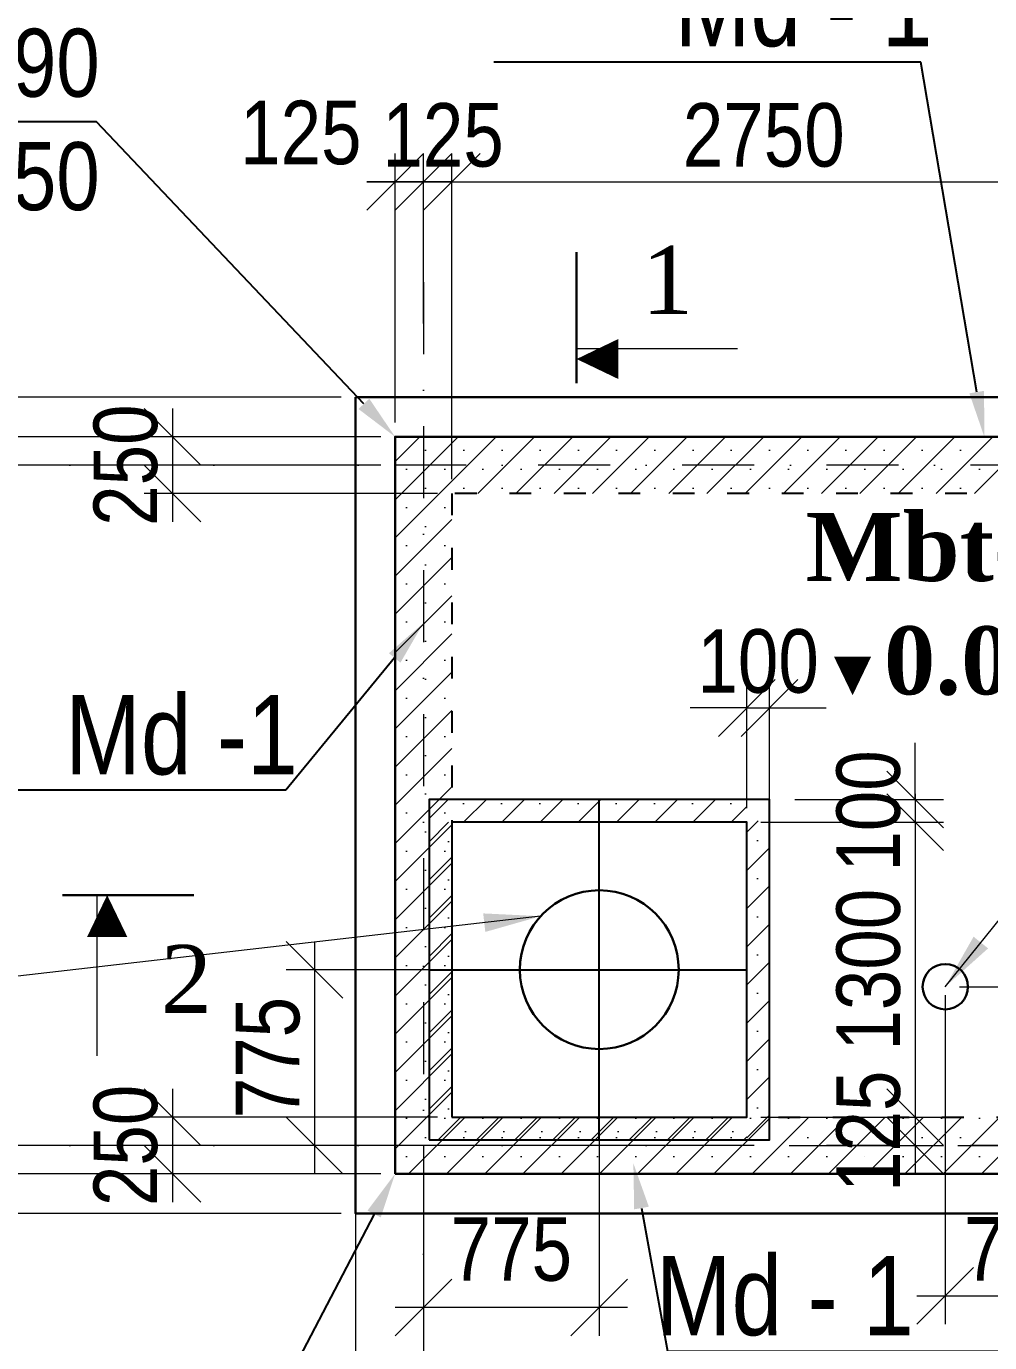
# Model space of a CAD drawing. Header units: millimetres. Extents: x 1177285 to 1225570, y -905119 to -683091.
# Drawn here: x 1191051 to 1195296, y -722838 to -717033 of the extents above; entities that cross this region are included whole.
import ezdxf
from ezdxf import colors
from ezdxf.entities.mleader import LeaderData, LeaderLine
from ezdxf.math import Vec2, Vec3

# ---------------------------------------------------------------- set-up
doc = ezdxf.new("R2010")
doc.units = ezdxf.units.MM
doc.linetypes.add('ACAD_ISO03W100', pattern=[30, 12, -18])
doc.linetypes.add('DASHDOT', pattern=[25.4, 12.7, -6.35, 0, -6.35])
doc.layers.add('Annotation - Text', color=7, linetype='Continuous')
doc.layers.add('РАЗМЕРЫ', color=80, linetype='Continuous', lineweight=9)
doc.styles.get("Standard").update_dxf_attribs({"font": 'a3ar(la).ttf'})
doc.styles.add('style1', font='A3TI(LA).TTF', dxfattribs={"height": 200})
doc.styles.add('style6', font='ARIALN.TTF', dxfattribs={"height": 300})
doc.styles.add('Times New Roman', font='times.ttf')
doc.styles.add('yazitipi', font='ARIALN.TTF')
doc.dimstyles.new('DIM_100', dxfattribs={"dimscale": 100, "dimtxt": 250, "dimasz": 2.5, "dimexe": 1.25, "dimexo": 0.625, "dimtad": 1, "dimdec": 0, "dimtxsty": 'style1', "dimblk": 'OBLIQUE', "dimcen": 2.5, "dimdle": 1.25, "dimclrd": 251, "dimclre": 251, "dimaunit": 1, "dimadec": 3, "dimazin": 0, "dimtfac": 1, "dimtdec": 0, "dimtmove": 1, "dimatfit": 3, "dimfxl": 1.25, "dimlwd": 5, "dimlwe": 5, "dimarcsym": 0})
doc.dimstyles.new('sevda', dxfattribs={"dimscale": 100, "dimtxt": 2.8, "dimasz": 2.5, "dimexe": 1.25, "dimexo": 0.625, "dimtad": 1, "dimtxsty": 'yazitipi', "dimblk": 'OBLIQUE', "dimcen": 2.5, "dimdle": 1.25, "dimclrd": 253, "dimclre": 253, "dimclrt": 73, "dimaunit": 1, "dimadec": 3, "dimazin": 0, "dimtfac": 1, "dimtmove": 1, "dimatfit": 3, "dimfxl": 1, "dimlwd": 13, "dimlwe": 13, "dimarcsym": 0})
pattern_1 = [(45, (323413.44, -25467.3), (-84.189901, 84.189901), []), (45, (323497.63, -25467.3), (-84.189901, 84.189901), [0, -119.0625])]

# ---------------------------------------------------------------- blocks, each defined once
blk = doc.blocks.new('_Oblique')
at = {"color": 0, "linetype": 'ByBlock', "lineweight": -2}
blk.add_line((-0.5, -0.5), (0.5, 0.5), dxfattribs=at)
blk = doc.blocks.new('*D3')
at = {"color": 253, "lineweight": 13, "ltscale": 5, "transparency": 16777216}
for p, q in [((1190843.8, -718843.4), (1190843.8, -722093.4)), ((1192613.4, -718968.4), (1190718.8, -718968.4)), ((1192613.4, -721968.4), (1190718.8, -721968.4))]:
    blk.add_line(p, q, dxfattribs=at)
at = {"layer": 'Defpoints', "color": 0, "lineweight": 30, "ltscale": 5, "transparency": 16777216}
for p in [(1192675.9, -718968.4), (1190843.8, -721968.4), (1192675.9, -721968.4)]:
    blk.add_point(p, dxfattribs=at)
at = {"color": 253, "lineweight": 13, "ltscale": 5, "transparency": 16777216, "xscale": 250, "yscale": 250, "zscale": 250}
for p, rotation in [((1190843.8, -718968.4), 90), ((1190843.8, -721968.4), 270)]:
    blk.add_blockref('_Oblique', p, dxfattribs=dict(at, rotation=rotation))
at = {"color": 73, "ltscale": 5, "transparency": 16777216, "insert": (1190638.4, -720468.4), "char_height": 280, "attachment_point": 5, "rotation": 90, "style": 'yazitipi'}
blk.add_mtext('3000', dxfattribs=at)
blk = doc.blocks.new('*D4')
at = {"color": 253, "lineweight": 13, "ltscale": 15, "transparency": 16777216}
for p, q in [((1190383.2, -718718.4), (1190383.2, -722218.4)), ((1192613.4, -718843.4), (1190258.2, -718843.4)), ((1192613.4, -722093.4), (1190258.2, -722093.4))]:
    blk.add_line(p, q, dxfattribs=at)
at = {"layer": 'Defpoints', "color": 0, "lineweight": 30, "ltscale": 15, "transparency": 16777216}
for p in [(1192675.9, -718843.4), (1190383.2, -722093.4), (1192675.9, -722093.4)]:
    blk.add_point(p, dxfattribs=at)
at = {"color": 253, "lineweight": 13, "ltscale": 15, "transparency": 16777216, "xscale": 250, "yscale": 250, "zscale": 250}
for p, rotation in [((1190383.2, -718843.4), 90), ((1190383.2, -722093.4), 270)]:
    blk.add_blockref('_Oblique', p, dxfattribs=dict(at, rotation=rotation))
at = {"color": 73, "ltscale": 15, "transparency": 16777216, "insert": (1190177.7, -720468.4), "char_height": 280, "attachment_point": 5, "rotation": 90, "style": 'yazitipi'}
blk.add_mtext('3250', dxfattribs=at)
blk = doc.blocks.new('*D5')
at = {"color": 253, "lineweight": 13, "ltscale": 15, "transparency": 16777216}
for p, q in [((1192500.9, -722251.1), (1192500.9, -724157.1)), ((1192800.9, -723619.8), (1192800.9, -724157.1)), ((1192375.9, -724032.1), (1192925.9, -724032.1))]:
    blk.add_line(p, q, dxfattribs=at)
at = {"layer": 'Defpoints', "color": 0, "lineweight": 30, "ltscale": 15, "transparency": 16777216}
for p in [(1192500.9, -722188.6), (1192800.9, -723557.3), (1192800.9, -724032.1)]:
    blk.add_point(p, dxfattribs=at)
at = {"color": 253, "lineweight": 13, "ltscale": 15, "transparency": 16777216, "xscale": 250, "yscale": 250, "zscale": 250, "rotation": 180}
blk.add_blockref('_Oblique', (1192500.9, -724032.1), dxfattribs=at)
at = {"color": 253, "lineweight": 13, "ltscale": 15, "transparency": 16777216, "xscale": 250, "yscale": 250, "zscale": 250}
blk.add_blockref('_Oblique', (1192800.9, -724032.1), dxfattribs=at)
at = {"color": 73, "ltscale": 15, "transparency": 16777216, "insert": (1192650.9, -723826.7), "char_height": 280, "attachment_point": 5, "style": 'yazitipi'}
blk.add_mtext('300', dxfattribs=at)
blk = doc.blocks.new('*D30')
at = {"color": 253, "lineweight": 13, "ltscale": 15, "transparency": 16777216}
for p, q in [((1192925.9, -719030.9), (1192925.9, -717594.4)), ((1195675.9, -719030.9), (1195675.9, -717594.4)), ((1192800.9, -717719.4), (1195800.9, -717719.4))]:
    blk.add_line(p, q, dxfattribs=at)
at = {"layer": 'Defpoints', "color": 0, "lineweight": 30, "ltscale": 15, "transparency": 16777216}
for p in [(1195675.9, -717719.4), (1192925.9, -719093.4), (1195675.9, -719093.4)]:
    blk.add_point(p, dxfattribs=at)
at = {"color": 253, "lineweight": 13, "ltscale": 15, "transparency": 16777216, "xscale": 250, "yscale": 250, "zscale": 250, "rotation": 180}
blk.add_blockref('_Oblique', (1192925.9, -717719.4), dxfattribs=at)
at = {"color": 253, "lineweight": 13, "ltscale": 15, "transparency": 16777216, "xscale": 250, "yscale": 250, "zscale": 250}
blk.add_blockref('_Oblique', (1195675.9, -717719.4), dxfattribs=at)
at = {"color": 73, "ltscale": 15, "transparency": 16777216, "insert": (1194300.9, -717513.9), "char_height": 280, "attachment_point": 5, "style": 'yazitipi'}
blk.add_mtext('2750', dxfattribs=at)
blk = doc.blocks.new('*D31')
at = {"color": 253, "lineweight": 13, "ltscale": 15, "transparency": 16777216}
for p, q in [((1192800.9, -718343.4), (1192800.9, -717594.4)), ((1192925.9, -717906.1), (1192925.9, -717594.4)), ((1192800.9, -717719.4), (1192550.9, -717719.4)), ((1192925.9, -717719.4), (1192800.9, -717719.4)), ((1192925.9, -717719.4), (1193175.9, -717719.4))]:
    blk.add_line(p, q, dxfattribs=at)
at = {"layer": 'Defpoints', "color": 0, "lineweight": 30, "ltscale": 15, "transparency": 16777216}
for p in [(1192800.9, -717719.4), (1192925.9, -717968.6), (1192800.9, -718405.9)]:
    blk.add_point(p, dxfattribs=at)
at = {"color": 253, "lineweight": 13, "ltscale": 15, "transparency": 16777216, "xscale": 250, "yscale": 250, "zscale": 250}
blk.add_blockref('_Oblique', (1192800.9, -717719.4), dxfattribs=at)
at = {"color": 253, "lineweight": 13, "ltscale": 15, "transparency": 16777216, "xscale": 250, "yscale": 250, "zscale": 250, "rotation": 180}
blk.add_blockref('_Oblique', (1192925.9, -717719.4), dxfattribs=at)
at = {"color": 73, "ltscale": 15, "transparency": 16777216, "insert": (1192887.4, -717513.9), "char_height": 280, "attachment_point": 5, "style": 'yazitipi'}
blk.add_mtext('125', dxfattribs=at)
blk = doc.blocks.new('*D86')
at = {"color": 253, "lineweight": 13, "ltscale": 15, "transparency": 16777216}
for p, q in [((1190843.8, -721843.4), (1190843.8, -722393.4)), ((1192738.4, -721968.4), (1190718.8, -721968.4)), ((1192438.4, -722268.4), (1190718.8, -722268.4))]:
    blk.add_line(p, q, dxfattribs=at)
at = {"layer": 'Defpoints', "color": 0, "lineweight": 30, "ltscale": 15, "transparency": 16777216}
for p in [(1192800.9, -721968.4), (1190843.8, -722268.4), (1192500.9, -722268.4)]:
    blk.add_point(p, dxfattribs=at)
at = {"color": 253, "lineweight": 13, "ltscale": 15, "transparency": 16777216, "xscale": 250, "yscale": 250, "zscale": 250}
for p, rotation in [((1190843.8, -721968.4), 90), ((1190843.8, -722268.4), 270)]:
    blk.add_blockref('_Oblique', p, dxfattribs=dict(at, rotation=rotation))
at = {"color": 73, "ltscale": 15, "transparency": 16777216, "insert": (1190638.4, -722118.4), "char_height": 280, "attachment_point": 5, "rotation": 90, "style": 'yazitipi'}
blk.add_mtext('300', dxfattribs=at)
blk = doc.blocks.new('*D87')
at = {"color": 253, "lineweight": 13, "ltscale": 15, "transparency": 16777216}
for p, q in [((1190843.8, -719093.4), (1190843.8, -718543.4)), ((1192438.4, -718668.4), (1190718.8, -718668.4)), ((1192132.7, -718968.4), (1190718.8, -718968.4))]:
    blk.add_line(p, q, dxfattribs=at)
at = {"layer": 'Defpoints', "color": 0, "lineweight": 30, "ltscale": 15, "transparency": 16777216}
for p in [(1190843.8, -718668.4), (1192500.9, -718668.4), (1192195.2, -718968.4)]:
    blk.add_point(p, dxfattribs=at)
at = {"color": 253, "lineweight": 13, "ltscale": 15, "transparency": 16777216, "xscale": 250, "yscale": 250, "zscale": 250}
for p, rotation in [((1190843.8, -718668.4), 90), ((1190843.8, -718968.4), 270)]:
    blk.add_blockref('_Oblique', p, dxfattribs=dict(at, rotation=rotation))
at = {"color": 73, "ltscale": 15, "transparency": 16777216, "insert": (1190638.4, -718818.4), "char_height": 280, "attachment_point": 5, "rotation": 90, "style": 'yazitipi'}
blk.add_mtext('300', dxfattribs=at)
blk = doc.blocks.new('*D93')
at = {"color": 253, "lineweight": 13, "ltscale": 15, "transparency": 16777216}
for p, q in [((1192675.9, -718780.9), (1192675.9, -717594.4)), ((1192800.9, -718180.3), (1192800.9, -717594.4)), ((1192550.9, -717719.4), (1192925.9, -717719.4))]:
    blk.add_line(p, q, dxfattribs=at)
at = {"layer": 'Defpoints', "color": 0, "lineweight": 30, "ltscale": 15, "transparency": 16777216}
for p in [(1192800.9, -717719.4), (1192800.9, -718242.8), (1192675.9, -718843.4)]:
    blk.add_point(p, dxfattribs=at)
at = {"color": 253, "lineweight": 13, "ltscale": 15, "transparency": 16777216, "xscale": 250, "yscale": 250, "zscale": 250, "rotation": 180}
blk.add_blockref('_Oblique', (1192675.9, -717719.4), dxfattribs=at)
at = {"color": 253, "lineweight": 13, "ltscale": 15, "transparency": 16777216, "xscale": 250, "yscale": 250, "zscale": 250}
blk.add_blockref('_Oblique', (1192800.9, -717719.4), dxfattribs=at)
at = {"color": 73, "ltscale": 15, "transparency": 16777216, "insert": (1192260.4, -717503.3), "char_height": 280, "attachment_point": 5, "style": 'yazitipi'}
blk.add_mtext('125', dxfattribs=at)
blk = doc.blocks.new('*D98')
at = {"color": 253, "lineweight": 13, "ltscale": 15, "transparency": 16777216}
for p, q in [((1191694.4, -721718.4), (1191694.4, -722218.4)), ((1192863.4, -721843.4), (1191569.4, -721843.4)), ((1192613.4, -722093.4), (1191569.4, -722093.4))]:
    blk.add_line(p, q, dxfattribs=at)
at = {"layer": 'Defpoints', "color": 0, "lineweight": 30, "ltscale": 15, "transparency": 16777216}
for p in [(1192925.9, -721843.4), (1191694.4, -722093.4), (1192675.9, -722093.4)]:
    blk.add_point(p, dxfattribs=at)
at = {"color": 253, "lineweight": 13, "ltscale": 15, "transparency": 16777216, "xscale": 250, "yscale": 250, "zscale": 250}
for p, rotation in [((1191694.4, -721843.4), 90), ((1191694.4, -722093.4), 270)]:
    blk.add_blockref('_Oblique', p, dxfattribs=dict(at, rotation=rotation))
at = {"color": 73, "ltscale": 15, "transparency": 16777216, "insert": (1191488.9, -721968.4), "char_height": 280, "attachment_point": 5, "rotation": 90, "style": 'yazitipi'}
blk.add_mtext('250', dxfattribs=at)
blk = doc.blocks.new('*D99')
at = {"color": 253, "lineweight": 13, "ltscale": 15, "transparency": 16777216}
for p, q in [((1193575.9, -721255.9), (1193575.9, -722807.7)), ((1192800.9, -722030.9), (1192800.9, -722807.7)), ((1193700.9, -722682.7), (1192675.9, -722682.7))]:
    blk.add_line(p, q, dxfattribs=at)
at = {"layer": 'Defpoints', "color": 0, "lineweight": 30, "ltscale": 15, "transparency": 16777216}
for p in [(1193575.9, -721193.4), (1192800.9, -721968.4), (1192800.9, -722682.7)]:
    blk.add_point(p, dxfattribs=at)
at = {"color": 253, "lineweight": 13, "ltscale": 15, "transparency": 16777216, "xscale": 250, "yscale": 250, "zscale": 250, "rotation": 180}
blk.add_blockref('_Oblique', (1192800.9, -722682.7), dxfattribs=at)
at = {"color": 253, "lineweight": 13, "ltscale": 15, "transparency": 16777216, "xscale": 250, "yscale": 250, "zscale": 250}
blk.add_blockref('_Oblique', (1193575.9, -722682.7), dxfattribs=at)
at = {"color": 73, "ltscale": 15, "transparency": 16777216, "insert": (1193188.4, -722427), "char_height": 280, "attachment_point": 5, "style": 'yazitipi'}
blk.add_mtext('775', dxfattribs=at)
blk = doc.blocks.new('*D100')
at = {"color": 253, "lineweight": 13, "ltscale": 15, "transparency": 16777216}
for p, q in [((1194968.5, -720418.4), (1194968.5, -721968.4)), ((1194288.4, -720543.4), (1195093.5, -720543.4)), ((1194288.4, -721843.4), (1195093.5, -721843.4))]:
    blk.add_line(p, q, dxfattribs=at)
at = {"layer": 'Defpoints', "color": 0, "lineweight": 30, "ltscale": 15, "transparency": 16777216}
for p in [(1194225.9, -720543.4), (1194225.9, -721843.4), (1194968.5, -721843.4)]:
    blk.add_point(p, dxfattribs=at)
at = {"color": 253, "lineweight": 13, "ltscale": 15, "transparency": 16777216, "xscale": 250, "yscale": 250, "zscale": 250}
for p, rotation in [((1194968.5, -720543.4), 90), ((1194968.5, -721843.4), 270)]:
    blk.add_blockref('_Oblique', p, dxfattribs=dict(at, rotation=rotation))
at = {"color": 73, "ltscale": 15, "transparency": 16777216, "insert": (1194763, -721193.4), "char_height": 280, "attachment_point": 5, "rotation": 90, "style": 'yazitipi'}
blk.add_mtext('1300', dxfattribs=at)
blk = doc.blocks.new('*D101')
at = {"color": 253, "lineweight": 13, "ltscale": 15, "transparency": 16777216}
for p, q in [((1191694.4, -718718.4), (1191694.4, -719218.4)), ((1192613.4, -718843.4), (1191569.4, -718843.4)), ((1192863.4, -719093.4), (1191569.4, -719093.4))]:
    blk.add_line(p, q, dxfattribs=at)
at = {"layer": 'Defpoints', "color": 0, "lineweight": 30, "ltscale": 15, "transparency": 16777216}
for p in [(1192675.9, -718843.4), (1191694.4, -719093.4), (1192925.9, -719093.4)]:
    blk.add_point(p, dxfattribs=at)
at = {"color": 253, "lineweight": 13, "ltscale": 15, "transparency": 16777216, "xscale": 250, "yscale": 250, "zscale": 250}
for p, rotation in [((1191694.4, -718843.4), 90), ((1191694.4, -719093.4), 270)]:
    blk.add_blockref('_Oblique', p, dxfattribs=dict(at, rotation=rotation))
at = {"color": 73, "ltscale": 15, "transparency": 16777216, "insert": (1191488.9, -718968.4), "char_height": 280, "attachment_point": 5, "rotation": 90, "style": 'yazitipi'}
blk.add_mtext('250', dxfattribs=at)
blk = doc.blocks.new('*D102')
at = {"color": 253, "lineweight": 13, "ltscale": 15, "transparency": 16777216}
for p, q in [((1194968.5, -720443.4), (1194968.5, -720193.4)), ((1194437.5, -720443.4), (1195093.5, -720443.4)), ((1194968.5, -720443.4), (1194968.5, -720543.4)), ((1194288.4, -720543.4), (1195093.5, -720543.4)), ((1194968.5, -720543.4), (1194968.5, -720793.4))]:
    blk.add_line(p, q, dxfattribs=at)
at = {"layer": 'Defpoints', "color": 0, "lineweight": 30, "ltscale": 15, "transparency": 16777216}
for p in [(1194375, -720443.4), (1194225.9, -720543.4), (1194968.5, -720543.4)]:
    blk.add_point(p, dxfattribs=at)
at = {"color": 253, "lineweight": 13, "ltscale": 15, "transparency": 16777216, "xscale": 250, "yscale": 250, "zscale": 250}
for p, rotation in [((1194968.5, -720443.4), 270), ((1194968.5, -720543.4), 90)]:
    blk.add_blockref('_Oblique', p, dxfattribs=dict(at, rotation=rotation))
at = {"color": 73, "ltscale": 15, "transparency": 16777216, "insert": (1194763, -720493.4), "char_height": 280, "attachment_point": 5, "rotation": 90, "style": 'yazitipi'}
blk.add_mtext('100', dxfattribs=at)
blk = doc.blocks.new('*D103')
at = {"color": 253, "lineweight": 13, "ltscale": 15, "transparency": 16777216}
for p, q in [((1192500.9, -722155.9), (1192500.9, -724564.1)), ((1196100.9, -722155.9), (1196100.9, -724564.1)), ((1192375.9, -724439.1), (1196225.9, -724439.1))]:
    blk.add_line(p, q, dxfattribs=at)
at = {"layer": 'Defpoints', "color": 0, "lineweight": 30, "ltscale": 15, "transparency": 16777216}
for p in [(1192500.9, -722093.4), (1196100.9, -722093.4), (1196100.9, -724439.1)]:
    blk.add_point(p, dxfattribs=at)
at = {"color": 253, "lineweight": 13, "ltscale": 15, "transparency": 16777216, "xscale": 250, "yscale": 250, "zscale": 250, "rotation": 180}
blk.add_blockref('_Oblique', (1192500.9, -724439.1), dxfattribs=at)
at = {"color": 253, "lineweight": 13, "ltscale": 15, "transparency": 16777216, "xscale": 250, "yscale": 250, "zscale": 250}
blk.add_blockref('_Oblique', (1196100.9, -724439.1), dxfattribs=at)
at = {"color": 73, "ltscale": 15, "transparency": 16777216, "insert": (1194300.9, -724233.6), "char_height": 280, "attachment_point": 5, "style": 'yazitipi'}
blk.add_mtext('3600', dxfattribs=at)
blk = doc.blocks.new('*D118')
at = {"color": 253, "lineweight": 13, "ltscale": 15, "transparency": 16777216}
for p, q in [((1194968.5, -721718.4), (1194968.5, -722093.4)), ((1194388.4, -721843.4), (1195093.5, -721843.4)), ((1194413.4, -721968.4), (1195093.5, -721968.4))]:
    blk.add_line(p, q, dxfattribs=at)
at = {"layer": 'Defpoints', "color": 0, "lineweight": 30, "ltscale": 15, "transparency": 16777216}
for p in [(1194325.9, -721843.4), (1194350.9, -721968.4), (1194968.5, -721968.4)]:
    blk.add_point(p, dxfattribs=at)
at = {"color": 253, "lineweight": 13, "ltscale": 15, "transparency": 16777216, "xscale": 250, "yscale": 250, "zscale": 250}
for p, rotation in [((1194968.5, -721843.4), 90), ((1194968.5, -721968.4), 270)]:
    blk.add_blockref('_Oblique', p, dxfattribs=dict(at, rotation=rotation))
at = {"color": 73, "ltscale": 15, "transparency": 16777216, "insert": (1194763, -721905.9), "char_height": 280, "attachment_point": 5, "rotation": 90, "style": 'yazitipi'}
blk.add_mtext('125', dxfattribs=at)
blk = doc.blocks.new('*D176')
at = {"color": 253, "lineweight": 13, "ltscale": 15, "transparency": 16777216}
for p, q in [((1194225.9, -720480.9), (1194225.9, -719914.3)), ((1194325.9, -720480.9), (1194325.9, -719914.3)), ((1194225.9, -720039.3), (1193975.9, -720039.3)), ((1194225.9, -720039.3), (1194325.9, -720039.3)), ((1194325.9, -720039.3), (1194575.9, -720039.3))]:
    blk.add_line(p, q, dxfattribs=at)
at = {"layer": 'Defpoints', "color": 0, "lineweight": 30, "ltscale": 15, "transparency": 16777216}
for p in [(1194325.9, -720039.3), (1194225.9, -720543.4), (1194325.9, -720543.4)]:
    blk.add_point(p, dxfattribs=at)
at = {"color": 253, "lineweight": 13, "ltscale": 15, "transparency": 16777216, "xscale": 250, "yscale": 250, "zscale": 250}
blk.add_blockref('_Oblique', (1194225.9, -720039.3), dxfattribs=at)
at = {"color": 253, "lineweight": 13, "ltscale": 15, "transparency": 16777216, "xscale": 250, "yscale": 250, "zscale": 250, "rotation": 180}
blk.add_blockref('_Oblique', (1194325.9, -720039.3), dxfattribs=at)
at = {"color": 73, "lineweight": 30, "ltscale": 15, "transparency": 16777216, "insert": (1194275.9, -719833.8), "char_height": 280, "attachment_point": 5, "style": 'yazitipi'}
blk.add_mtext('100', dxfattribs=at)
blk = doc.blocks.new('*D177')
at = {"color": 253, "lineweight": 13, "ltscale": 15, "transparency": 16777216}
for p, q in [((1196610, -721143.4), (1196610, -722093.4)), ((1195163.4, -721268.4), (1196735, -721268.4)), ((1195156, -721968.4), (1196735, -721968.4))]:
    blk.add_line(p, q, dxfattribs=at)
at = {"layer": 'Defpoints', "color": 0, "lineweight": 30, "ltscale": 15, "transparency": 16777216}
for p in [(1195100.9, -721268.4), (1195093.5, -721968.4), (1196610, -721968.4)]:
    blk.add_point(p, dxfattribs=at)
at = {"color": 253, "lineweight": 13, "ltscale": 15, "transparency": 16777216, "xscale": 250, "yscale": 250, "zscale": 250}
for p, rotation in [((1196610, -721268.4), 90), ((1196610, -721968.4), 270)]:
    blk.add_blockref('_Oblique', p, dxfattribs=dict(at, rotation=rotation))
at = {"color": 73, "lineweight": 30, "ltscale": 15, "transparency": 16777216, "insert": (1196404.6, -721618.4), "char_height": 280, "attachment_point": 5, "rotation": 90, "style": 'yazitipi'}
blk.add_mtext('700', dxfattribs=at)
blk = doc.blocks.new('*D178')
at = {"color": 253, "lineweight": 13, "ltscale": 15, "transparency": 16777216}
for p, q in [((1195800.9, -719730.9), (1195800.9, -722756.9)), ((1195100.9, -721306.4), (1195100.9, -722756.9)), ((1194975.9, -722631.9), (1195925.9, -722631.9))]:
    blk.add_line(p, q, dxfattribs=at)
at = {"layer": 'Defpoints', "color": 0, "lineweight": 30, "ltscale": 15, "transparency": 16777216}
for p in [(1195800.9, -719668.4), (1195100.9, -721243.9), (1195800.9, -722631.9)]:
    blk.add_point(p, dxfattribs=at)
at = {"color": 253, "lineweight": 13, "ltscale": 15, "transparency": 16777216, "xscale": 250, "yscale": 250, "zscale": 250, "rotation": 180}
blk.add_blockref('_Oblique', (1195100.9, -722631.9), dxfattribs=at)
at = {"color": 253, "lineweight": 13, "ltscale": 15, "transparency": 16777216, "xscale": 250, "yscale": 250, "zscale": 250}
blk.add_blockref('_Oblique', (1195800.9, -722631.9), dxfattribs=at)
at = {"color": 73, "lineweight": 30, "ltscale": 15, "transparency": 16777216, "insert": (1195450.9, -722426.4), "char_height": 280, "attachment_point": 5, "style": 'yazitipi'}
blk.add_mtext('700', dxfattribs=at)
blk = doc.blocks.new('*D192')
at = {"color": 253, "lineweight": 13, "ltscale": 15, "transparency": 16777216}
for p, q in [((1192320.8, -721068.4), (1192320.8, -722093.4)), ((1193513.4, -721193.4), (1192195.8, -721193.4)), ((1193963.4, -721968.4), (1192195.8, -721968.4))]:
    blk.add_line(p, q, dxfattribs=at)
at = {"layer": 'Defpoints', "color": 0, "lineweight": 30, "ltscale": 15, "transparency": 16777216}
for p in [(1193575.9, -721193.4), (1192320.8, -721968.4), (1194025.9, -721968.4)]:
    blk.add_point(p, dxfattribs=at)
at = {"color": 253, "lineweight": 13, "ltscale": 15, "transparency": 16777216, "xscale": 250, "yscale": 250, "zscale": 250}
for p, rotation in [((1192320.8, -721193.4), 90), ((1192320.8, -721968.4), 270)]:
    blk.add_blockref('_Oblique', p, dxfattribs=dict(at, rotation=rotation))
at = {"color": 73, "lineweight": 30, "ltscale": 15, "transparency": 16777216, "insert": (1192115.9, -721580.9), "char_height": 280, "attachment_point": 5, "rotation": 90, "style": 'yazitipi'}
blk.add_mtext('775', dxfattribs=at)

msp = doc.modelspace()

# ---------------------------------------------------------------- hatches: boundary and pattern name
at = {"lineweight": 5, "ltscale": 5000}
h = msp.add_hatch(dxfattribs=at)
h.set_pattern_fill('SACNCR', color=109, scale=50)
h.set_pattern_definition([(45, (321108.27, -23072.68), (-84.189901, 84.189901), []), (45, (321192.46, -23072.68), (-84.189901, 84.189901), [0, -119.0625])])
h.paths.add_polyline_path([(1195925.916, -722093.356), (1192675.916, -722093.356), (1192675.916, -718843.356), (1195925.916, -718843.356)])
h.paths.add_polyline_path([(1195675.916, -721843.356), (1192925.916, -721843.356), (1192925.916, -719093.356), (1195675.916, -719093.356)], flags=16)
h = msp.add_hatch(dxfattribs=at)
h.set_pattern_fill('SACNCR', color=109, scale=50)
h.set_pattern_definition([(45, (323463.72, -25472.61), (-84.189901, 84.189901), []), (45, (323547.91, -25472.61), (-84.189901, 84.189901), [0, -119.0625])])
h.paths.add_polyline_path([(1194225.916, -720443.356), (1192825.916, -720443.356), (1192825.916, -720543.356), (1194225.916, -720543.356)])
h = msp.add_hatch(dxfattribs=at)
h.set_pattern_fill('SACNCR', color=109, scale=50)
h.set_pattern_definition([(45, (321713.72, -25472.61), (-84.189901, 84.189901), []), (45, (321797.91, -25472.61), (-84.189901, 84.189901), [0, -119.0625])])
h.paths.add_polyline_path([(1192925.916, -721843.356), (1192925.916, -720543.356), (1192825.916, -720543.356), (1192825.916, -721843.356)])
h = msp.add_hatch(dxfattribs=at)
h.set_pattern_fill('SACNCR', color=109, scale=50)
h.set_pattern_definition(pattern_1)
h.paths.add_polyline_path([(1194325.635, -721943.356), (1194325.635, -720537.141), (1194225.635, -720537.141), (1194225.635, -721943.356)])
h = msp.add_hatch(dxfattribs=at)
h.set_pattern_fill('SACNCR', color=109, scale=50)
h.set_pattern_definition(pattern_1)
h.paths.add_polyline_path([(1194325.635, -721943.356), (1194325.635, -720537.141), (1194225.635, -720537.141), (1194225.635, -721943.356)])
h = msp.add_hatch(dxfattribs=at)
h.set_pattern_fill('SACNCR', color=109, scale=50)
h.set_pattern_definition(pattern_1)
h.paths.add_polyline_path([(1194325.635, -721943.356), (1194325.635, -720537.141), (1194225.635, -720537.141), (1194225.635, -721943.356)])
h = msp.add_hatch(dxfattribs=at)
h.set_pattern_fill('SACNCR', color=109, scale=50)
h.set_pattern_definition([(45, (323388.72, -27172.59), (-84.189901, 84.189901), []), (45, (323472.91, -27172.59), (-84.189901, 84.189901), [0, -119.0625])])
h.paths.add_polyline_path([(1194226.768, -721843.329), (1192825.916, -721843.329), (1192825.916, -721943.329), (1194226.768, -721943.329)])

# ---------------------------------------------------------------- linework, layer by layer
at = {"linetype": 'DASHDOT', "lineweight": 15, "ltscale": 25}
for p, q in [((1192800.916, -718160.916), (1192800.916, -724610.899)), ((1197434.754, -718968.356), (1190012.771, -718968.356)), ((1197434.754, -721968.356), (1190012.771, -721968.356))]:
    msp.add_line(p, q, dxfattribs=at)
at = {"ltscale": 15}
for p, q in [((1193575.916, -721943.356), (1193575.916, -720443.356)), ((1192825.916, -721193.356), (1194225.916, -721193.356))]:
    msp.add_line(p, q, dxfattribs=at)
at = {"color": 157, "lineweight": 30, "ltscale": 15}
msp.add_lwpolyline([(1192500.916, -718668.356), (1196100.916, -718668.356), (1196100.916, -722268.356), (1192500.916, -722268.356)], close=True, dxfattribs=at)
at = {"lineweight": 30, "ltscale": 15}
msp.add_lwpolyline([(1192675.916, -722093.356), (1195925.916, -722093.356), (1195925.916, -718843.356), (1192675.916, -718843.356)], close=True, dxfattribs=at)
at = {"color": 71, "linetype": 'ACAD_ISO03W100', "lineweight": 25, "ltscale": 8}
msp.add_lwpolyline([(1192925.916, -721843.356), (1195675.916, -721843.356), (1195675.916, -719093.356), (1192925.916, -719093.356), (1192925.916, -721843.356)], dxfattribs=at)
at = {"ltscale": 15}
for points in [[(1192825.916, -721943.356), (1194325.916, -721943.356), (1194325.916, -720443.356), (1192825.916, -720443.356)], [(1192925.916, -721843.356), (1194225.916, -721843.356), (1194225.916, -720543.356), (1192925.916, -720543.356)]]:
    msp.add_lwpolyline(points, close=True, dxfattribs=at)
at = {"lineweight": 30, "ltscale": 15}
for centre, radius in [((1193575.916, -721193.356), 350), ((1195100.916, -721268.356), 100)]:
    msp.add_circle(centre, radius, dxfattribs=at)
at = {"layer": 'Annotation - Text', "color": 7, "lineweight": 30, "ltscale": 20}
for p, q in [((1193474.772, -718028.533), (1193474.772, -718607.184)), ((1191788.922, -720864.004), (1191210.271, -720864.004))]:
    msp.add_line(p, q, dxfattribs=at)
at = {"layer": 'Annotation - Text', "color": 7, "lineweight": 13, "ltscale": 20}
for p, q in [((1194184.619, -718455.326), (1193474.772, -718455.326)), ((1191362.129, -721573.85), (1191362.129, -720864.004))]:
    msp.add_line(p, q, dxfattribs=at)

# ---------------------------------------------------------------- texts
at = {"color": 0, "lineweight": 30, "ltscale": 20, "char_height": 300}
for s, insert, attachment_point in [('{\\fTimes New Roman|b0|i0|c238|p18;1}', (1193989.808, -718301.126), 9), ('{\\fTimes New Roman|b0|i0|c238|p18;2}', (1191642.796, -721384.141), 7)]:
    msp.add_mtext(s, dxfattribs=dict(at, insert=insert, attachment_point=attachment_point))
at = {"layer": 'Annotation - Text', "lineweight": 13, "ltscale": 20, "char_height": 200, "style": 'Times New Roman'}
for insert, attachment_point, rotation in [((1193696.798, -718350.588), 1, 270), ((1191257.211, -721085.167), 3, 180)]:
    msp.add_mtext_dynamic_manual_height_columns('{\\fArial|b0|i0|c204|p34;\\H1.0833x;▼}', width=1371.9513, gutter_width=12.5, heights=[0], dxfattribs=dict(at, insert=insert, attachment_point=attachment_point, rotation=rotation))
at = {"layer": 'РАЗМЕРЫ', "color": 0, "lineweight": 15, "insert": (1195088.781, -719985.86), "char_height": 300, "attachment_point": 8}
msp.add_mtext('{\\fTimes New Roman|b1|i0|c238|p18;\\C7;Mbt-1\\fTimes New Roman|b1|i0|c0|p18;\\P\\fArial|b0|i0|c162|p34;\\H0.66667x;\\C0;▼\\fTimes New Roman|b1|i0|c238|p18;\\H1.5x;\\C7;0.00}', dxfattribs=at)

# ---------------------------------------------------------------- dimensions: what is measured, and where the dimension line sits
at = {"ltscale": 15}
for base, p1, p2, angle, picture, middle in [((1192800.916, -717719.407), (1192675.916, -718843.356), (1192800.916, -718242.838), 180, '*D93', (1192260.394, -717708.741)), ((1190843.811, -718668.356), (1192195.153, -718968.356), (1192500.916, -718668.356), 270, '*D87', (1190843.811, -718818.356)), ((1191694.351, -719093.356), (1192675.916, -718843.356), (1192925.916, -719093.356), 270, '*D101', (1191694.351, -718968.356)), ((1190383.19, -722093.356), (1192675.916, -718843.356), (1192675.916, -722093.356), 270, '*D4', (1190383.19, -720468.356)), ((1194968.465, -720543.356), (1194374.966, -720443.356), (1194225.916, -720543.356), 90, '*D102', (1194968.465, -720493.356)), ((1194968.465, -721843.356), (1194225.916, -720543.356), (1194225.916, -721843.356), 90, '*D100', (1194968.465, -721193.356)), ((1194968.465, -721968.356), (1194325.916, -721843.356), (1194350.916, -721968.356), 90, '*D118', (1194968.465, -721905.856)), ((1191694.351, -722093.356), (1192925.916, -721843.356), (1192675.916, -722093.356), 270, '*D98', (1191694.351, -721968.356)), ((1190843.811, -722268.356), (1192800.916, -721968.356), (1192500.916, -722268.356), 270, '*D86', (1190843.811, -722118.356))]:
    dim = msp.add_linear_dim(base=base, p1=p1, p2=p2, angle=angle, dimstyle='sevda', dxfattribs=at)
    dim.commit()
    dim.dimension.update_dxf_attribs({"geometry": picture, "text_midpoint": middle, "dimtype": 160})
for base, p1, p2, picture, middle in [((1192800.916, -717719.407), (1192925.916, -717968.586), (1192800.916, -718405.91), '*D31', (1192887.443, -717719.407)), ((1192800.916, -722682.694), (1193575.916, -721193.356), (1192800.916, -721968.356), '*D99', (1193188.416, -722631.852)), ((1192800.916, -724032.139), (1192500.916, -722188.636), (1192800.916, -723557.333), '*D5', (1192650.916, -724032.139))]:
    dim = msp.add_linear_dim(base=base, p1=p1, p2=p2, dimstyle='sevda', dxfattribs=at)
    dim.commit()
    dim.dimension.update_dxf_attribs({"geometry": picture, "text_midpoint": middle, "dimtype": 160})
for base, p1, p2, picture, middle in [((1195675.916, -717719.407), (1192925.916, -719093.356), (1195675.916, -719093.356), '*D30', (1194300.916, -717513.946)), ((1196100.916, -724439.106), (1192500.916, -722093.356), (1196100.916, -722093.356), '*D103', (1194300.916, -724233.646))]:
    dim = msp.add_linear_dim(base=base, p1=p1, p2=p2, dimstyle='sevda', dxfattribs=at)
    dim.commit()
    dim.dimension.update_dxf_attribs({"geometry": picture, "text_midpoint": middle})
at = {"ltscale": 5}
dim = msp.add_linear_dim(base=(1190843.811, -721968.356), p1=(1192675.916, -718968.356), p2=(1192675.916, -721968.356), angle=270, dimstyle='sevda', dxfattribs=at)
dim.commit()
dim.dimension.update_dxf_attribs({"geometry": '*D3', "text_midpoint": (1190638.35, -720468.356)})
at = {"lineweight": 30, "ltscale": 15}
dim = msp.add_linear_dim(base=(1194325.916, -720039.267), p1=(1194225.916, -720543.356), p2=(1194325.916, -720543.356), dimstyle='sevda', dxfattribs=at)
dim.commit()
dim.dimension.update_dxf_attribs({"geometry": '*D176', "text_midpoint": (1194275.916, -720039.267), "dimtype": 160})
dim = msp.add_linear_dim(base=(1195800.916, -722631.852), p1=(1195100.916, -721243.854), p2=(1195800.916, -719668.356), dimstyle='sevda', dxfattribs=at)
dim.commit()
dim.dimension.update_dxf_attribs({"geometry": '*D178', "text_midpoint": (1195450.916, -722426.392)})
for base, p1, p2, picture, middle in [((1192320.837, -721968.356), (1193575.916, -721193.356), (1194025.916, -721968.356), '*D192', (1192115.95, -721580.856)), ((1196610.024, -721968.356), (1195100.916, -721268.356), (1195093.465, -721968.356), '*D177', (1196404.564, -721618.356))]:
    dim = msp.add_linear_dim(base=base, p1=p1, p2=p2, angle=270, dimstyle='sevda', dxfattribs=at)
    dim.commit()
    dim.dimension.update_dxf_attribs({"geometry": picture, "text_midpoint": middle})

# ---------------------------------------------------------------- leaders
at = {"ltscale": 5}
for points in [[(1195100.916, -721268.356), (1196415.476, -719633.989), (1200088.753, -719633.989)], [(1193317.296, -720957.526), (1190279.048, -721305.374), (1186524.291, -721305.374)]]:
    msp.add_leader(points, dimstyle='DIM_100', override={"dimgap": 0.625, "dimtad": 0}, dxfattribs=at)
at = {"color": 13, "linetype": 'ByBlock', "lineweight": 9}
ml = msp.add_multileader_mtext('Standard', dxfattribs=at)
ml.set_content('{\\fArial Narrow|b0|i0|c238|p34;\\C256;Md - 1     }', color=3, style='style6')
ml.set_leader_properties()
ml.build(insert=Vec2(0, 0))
ml.multileader.update_dxf_attribs({"text_left_attachment_type": 6, "text_right_attachment_type": 6, "dogleg_length": 0.36, "arrow_head_size": 200})
ctx = ml.context
ctx.base_point, ctx.char_height, ctx.arrow_head_size, ctx.landing_gap_size, ctx.plane_origin = Vec3(1193959.938, -717191.139), 350, 200, 0.15, Vec3(1201986.834, -721278.525)
ctx.left_attachment, ctx.right_attachment, ctx.text_align_type = 6, 6, 1
notes = []
notes.append((ctx, [(0, (1, 1, 0), (1194992.931, -717191.139), (-1, 0), 0.36, [(0, [(1195272.894, -718843.356)], 0, [])])]))
ctx.mtext.insert, ctx.mtext.alignment, ctx.mtext.flow_direction = Vec3(1194476.255, -716771.139), 2, 5
ml = msp.add_multileader_mtext('Standard', dxfattribs=at)
ml.set_content('{\\fArial Narrow|b0|i0|c238|p34;\\H0.85714x;\\C256;693.90\\P690.50}', color=3, style='style6')
ml.set_leader_properties()
ml.build(insert=Vec2(0, 0))
ml.multileader.update_dxf_attribs({"text_left_attachment_type": 6, "text_right_attachment_type": 6, "dogleg_length": 0.36, "arrow_head_size": 200})
ctx = ml.context
ctx.base_point, ctx.char_height, ctx.arrow_head_size, ctx.landing_gap_size, ctx.plane_origin = Vec3(1190337.27, -717453.812), 350, 200, 0.15, Vec3(1197353.793, -723791.197)
ctx.left_attachment, ctx.right_attachment, ctx.text_align_type = 6, 6, 1
notes.append((ctx, [(0, (1, 1, 0), (1191359.891, -717453.812), (-1, 0), 0.36, [(0, [(1192675.916, -718843.356)], 0, [])])]))
ctx.mtext.insert, ctx.mtext.width, ctx.mtext.alignment, ctx.mtext.flow_direction = Vec3(1190848.4, -717043.812), 1111.30012, 2, 5
ml = msp.add_multileader_mtext('Standard', dxfattribs=at)
ml.set_content('{\\fArial Narrow|b0|i0|c238|p34;\\C256;Md -1    }', color=3, style='style6')
ml.set_leader_properties()
ml.build(insert=Vec2(0, 0))
ml.multileader.update_dxf_attribs({"text_left_attachment_type": 6, "text_right_attachment_type": 6, "dogleg_length": 0.36, "arrow_head_size": 200})
ctx = ml.context
ctx.base_point, ctx.char_height, ctx.arrow_head_size, ctx.landing_gap_size, ctx.plane_origin = Vec3(1191273.504, -720402.358), 350, 200, 0.15, Vec3(1182326.089, -724947.464)
ctx.left_attachment, ctx.right_attachment, ctx.text_align_type = 6, 6, 1
notes.append((ctx, [(1, (1, 1, 0), (1192195.003, -720402.358), (-1, 0), 0.36, [(0, [(1192800.916, -719664.096)], 0, [])])]))
ctx.mtext.insert, ctx.mtext.alignment, ctx.mtext.flow_direction = Vec3(1191734.073, -719982.358), 2, 5
ml = msp.add_multileader_mtext('Standard', dxfattribs=at)
ml.set_content('{\\fArial Narrow|b0|i0|c238|p34;\\C256;Md - 1      }', color=3, style='style6')
ml.set_leader_properties()
ml.build(insert=Vec2(0, 0))
ml.multileader.update_dxf_attribs({"text_left_attachment_type": 6, "text_right_attachment_type": 6, "dogleg_length": 0.36, "arrow_head_size": 200})
ctx = ml.context
ctx.base_point, ctx.char_height, ctx.arrow_head_size, ctx.landing_gap_size, ctx.plane_origin = Vec3(1193877.027, -722875.523), 350, 200, 0.15, Vec3(1187882.765, -729212.908)
ctx.left_attachment, ctx.right_attachment, ctx.text_align_type = 6, 6, 1
notes.append((ctx, [(0, (1, 1, 0), (1193876.667, -722875.523), (1, 0), 0.36, [(0, [(1193726.22, -722047.553)], 0, [])])]))
ctx.mtext.insert, ctx.mtext.alignment, ctx.mtext.flow_direction = Vec3(1194393.344, -722455.523), 2, 5
ml = msp.add_multileader_mtext('Standard', dxfattribs=at)
ml.set_content('{\\fArial Narrow|b0|i0|c238|p34;\\H0.85714x;\\C256;694.10\\P689.20}', color=3, style='style6')
ml.set_leader_properties()
ml.build(insert=Vec2(0, 0))
ml.multileader.update_dxf_attribs({"text_left_attachment_type": 6, "text_right_attachment_type": 6, "dogleg_length": 0.36, "arrow_head_size": 200})
ctx = ml.context
ctx.base_point, ctx.char_height, ctx.arrow_head_size, ctx.landing_gap_size, ctx.plane_origin = Vec3(1190603.673, -724108.485), 350, 200, 0.15, Vec3(1197620.197, -730445.871)
ctx.left_attachment, ctx.right_attachment, ctx.text_align_type = 6, 6, 1
notes.append((ctx, [(0, (1, 1, 0), (1191626.294, -724108.485), (-1, 0), 0.36, [(0, [(1192675.916, -722093.356)], 0, [])])]))
ctx.mtext.insert, ctx.mtext.alignment, ctx.mtext.flow_direction = Vec3(1191114.804, -723698.486), 2, 5
for ctx, leaders in notes:
    for number, flags, end, landing, length, lines in leaders:
        leader = LeaderData()
        leader.index, (leader.has_last_leader_line, leader.has_dogleg_vector, leader.attachment_direction) = number, flags
        leader.last_leader_point, leader.dogleg_vector, leader.dogleg_length = Vec3(end), Vec3(landing), length
        for number, points, colour, breaks in lines:
            line = LeaderLine()
            line.index, line.vertices, line.color, line.breaks = number, Vec3.list(points), colors.encode_raw_color(colour), breaks
            leader.lines.append(line)
        ctx.leaders.append(leader)

doc.saveas('drawing.dxf')
